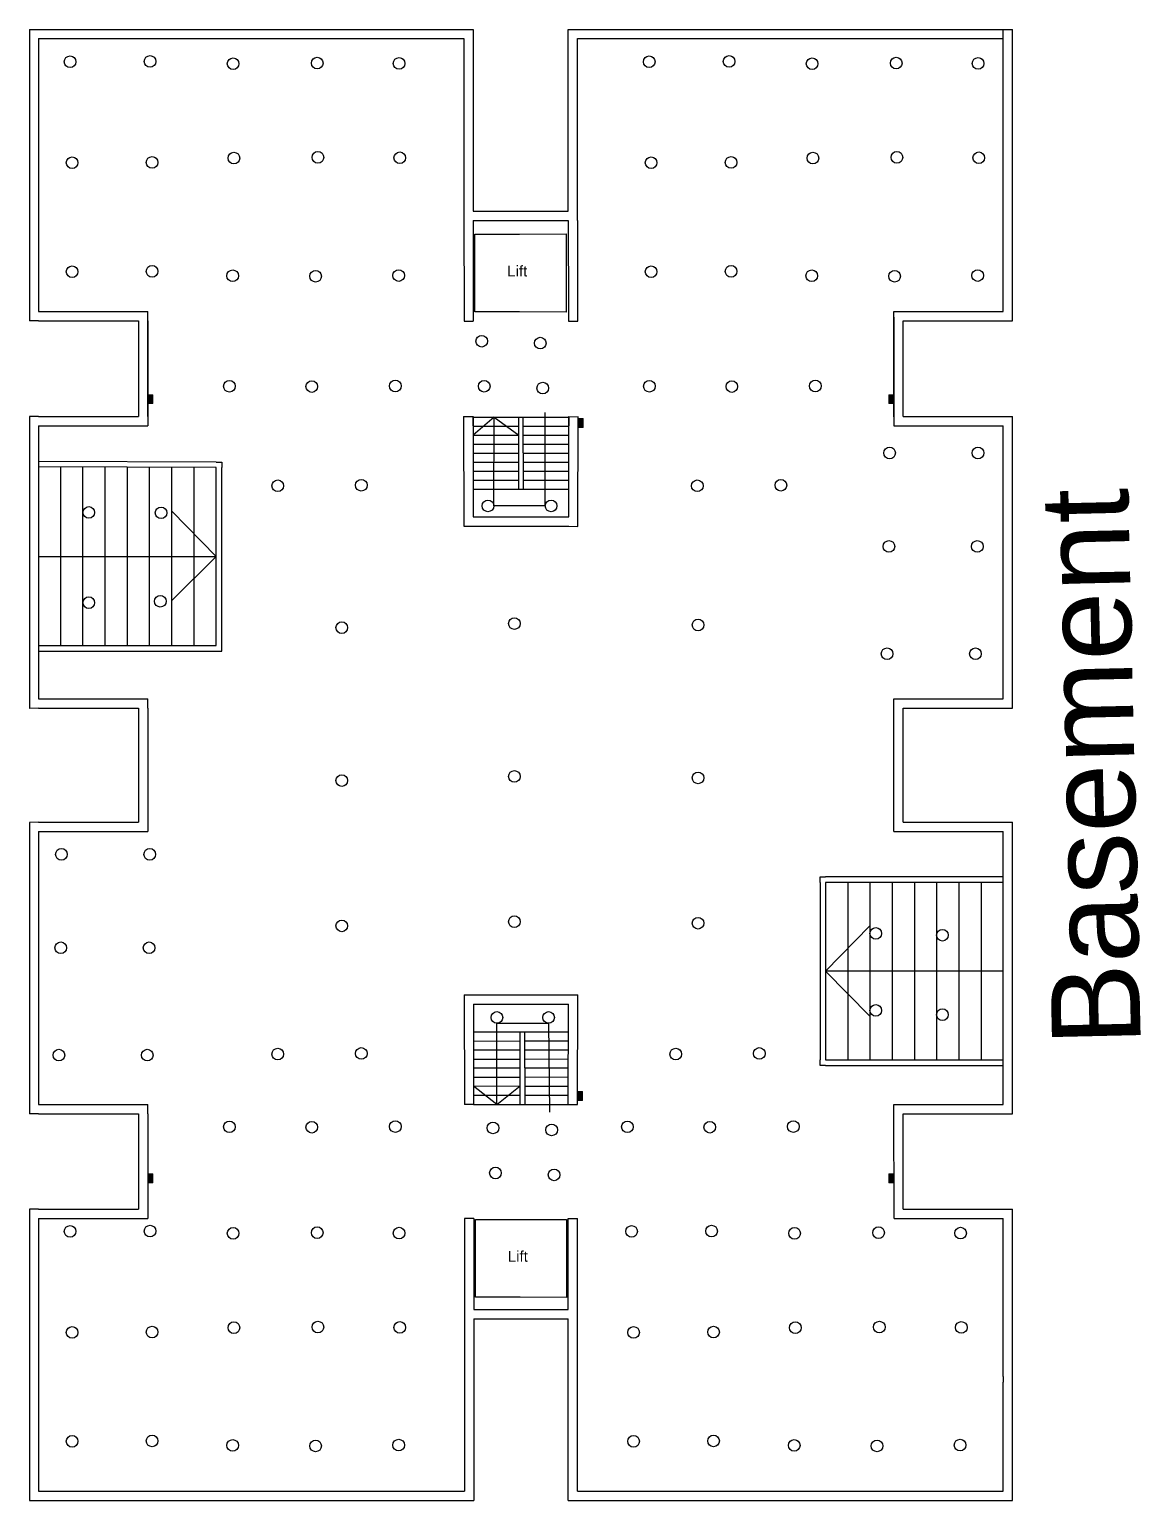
# Model space of a CAD drawing. Header units: inches. Extents: x 1014 to 9122, y 1327 to 5076.
# Drawn here: x 3325 to 4526, y 2158 to 3748 of the extents above; entities that cross this region are included whole.
import ezdxf

# ---------------------------------------------------------------- set-up
doc = ezdxf.new("R2010")
doc.units = ezdxf.units.IN
doc.header["$LTSCALE"] = 8
doc.header["$MEASUREMENT"] = 0
for name, color, linetype in [('Dimension', 212, 'Continuous'), ('Fittings', 140, 'Continuous'), ('Label', 72, 'Continuous'), ('Lift', 30, 'Continuous'), ('stairs', 240, 'Continuous'), ('Text', 1, 'Continuous')]:
    doc.layers.add(name, color=color, linetype=linetype)
doc.layers.add('emmergency switch', color=10, linetype='Continuous', lineweight=18)
doc.layers.get('Dimension').off()
doc.styles.get("Standard").update_dxf_attribs({"font": 'arial.ttf'})

# ---------------------------------------------------------------- blocks, each defined once
blk = doc.blocks.new('emergrncy switch')
h = blk.add_hatch()
h.set_pattern_fill('ANSI33', color=256)
h.paths.add_polyline_path([(9.5, 0), (0, 0), (0, -5.5), (9.5, -5.5)])
at = {"layer": 'emmergency switch'}
for p, q in [((0, 0), (9.5, 0)), ((0, -5.5), (0, 0)), ((9.5, 0), (9.5, -5.5)), ((9.5, -5.5), (0, -5.5))]:
    blk.add_line(p, q, dxfattribs=at)
blk = doc.blocks.new('Ceiling Light Fitting')
at = {"layer": 'Fittings'}
blk.add_circle((0, 0), 25.2, dxfattribs=at)

msp = doc.modelspace()

# ---------------------------------------------------------------- linework, layer by layer
for p, q in [((3325.4, 3748.3), (3804.8, 3748.3)), ((3325.4, 3748.3), (3325.4, 3433.3)), ((3335.4, 3738.3), (3794.8, 3738.3)), ((3335.4, 3738.3), (3335.4, 3443.3)), ((3794.8, 3738.3), (3794.9, 3541.8)), ((3804.8, 3748.3), (3804.9, 3551.8)), ((3907.6, 3748.3), (4387.7, 3748.3)), ((3907.6, 3551.8), (3907.6, 3748.3)), ((3917.6, 3748.3), (3917.6, 3748.3)), ((3917.6, 3541.8), (3917.6, 3738.3)), ((3917.6, 3738.3), (4377.7, 3738.3)), ((4377.7, 3443.3), (4377.7, 3748.3)), ((4387.7, 3433.3), (4387.7, 3748.3)), ((3804.8, 3551.8), (3907.6, 3551.8)), ((3907.6, 3551.8), (3907.6, 3551.8)), ((3907.6, 3551.8), (3907.6, 3551.8)), ((3794.9, 3541.8), (3795.2, 3443.3)), ((3804.8, 3541.8), (3907.6, 3541.8)), ((3804.9, 3541.8), (3804.8, 3541.8)), ((3804.8, 3541.8), (3804.8, 3443.3)), ((3907.6, 3541.8), (3907.6, 3541.8)), ((3907.6, 3541.8), (3907.6, 3541.8)), ((3907.6, 3541.8), (3907.9, 3443.3)), ((3917.6, 3541.8), (3917.8, 3443.3)), ((3335.4, 3443.3), (3443.4, 3443.3)), ((3443.4, 3443.3), (3453.4, 3443.3)), ((3453.4, 3433.3), (3453.4, 3443.3)), ((3795.2, 3443.3), (3795.2, 3433.1)), ((3804.8, 3443.3), (3804.9, 3433)), ((3907.9, 3443.3), (3907.9, 3433)), ((3917.8, 3443.3), (3917.8, 3433)), ((4259.7, 3443.3), (4269.7, 3443.3)), ((4259.7, 3437.3), (4259.7, 3443.3)), ((4259.7, 3433.3), (4259.7, 3437.3)), ((4259.7, 3437.3), (4259.7, 3319.8)), ((4269.7, 3443.3), (4377.7, 3443.3)), ((3335.4, 3433.3), (3325.4, 3433.3)), ((3335.4, 3433.3), (3443.4, 3433.3)), ((3443.4, 3433.3), (3443.4, 3329.8)), ((3453.4, 3433.3), (3453.4, 3329.8)), ((3453.4, 3329.8), (3453.4, 3433.3)), ((3795.2, 3433.1), (3804.9, 3433)), ((3907.9, 3433), (3917.9, 3433)), ((3907.9, 3433), (3917.9, 3433)), ((3917.9, 3433), (3917.9, 3433)), ((4259.7, 3329.7), (4259.7, 3432.8)), ((4269.7, 3433.3), (4377.7, 3433.3)), ((4269.7, 3329.8), (4269.7, 3433.3)), ((4377.7, 3433.3), (4387.7, 3433.3)), ((3325.4, 3329.9), (3325.4, 3014.4)), ((3335.4, 3329.8), (3325.4, 3329.9)), ((3335.4, 3329.8), (3443.4, 3329.8)), ((3453.4, 3329.8), (3453.4, 3319.8)), ((3794.7, 3329.8), (3804.8, 3329.8)), ((3794.7, 3329.8), (3794.9, 3211.3)), ((3804.8, 3329.8), (3804.8, 3319.8)), ((3804.8, 3319.8), (3804.8, 3329.8)), ((3908.3, 3329.8), (3918.3, 3329.7)), ((3908.3, 3329.8), (3908.3, 3319.8)), ((3908.3, 3319.8), (3908.3, 3329.8)), ((3917.9, 3329.8), (3917.9, 3329.7)), ((3918.2, 3211.2), (3918.3, 3329.7)), ((4269.7, 3329.8), (4377.7, 3329.8)), ((4377.7, 3329.8), (4387.7, 3329.8)), ((4387.7, 3014.8), (4387.7, 3329.8)), ((3335.4, 3319.8), (3335.4, 3024.8)), ((3335.4, 3319.8), (3443.4, 3319.8)), ((3443.4, 3319.8), (3453.4, 3319.8)), ((3804.8, 3319.8), (3804.9, 3221.3)), ((3908.3, 3221.3), (3908.3, 3319.8)), ((4259.7, 3319.8), (4377.7, 3319.8)), ((4377.7, 3024.8), (4377.7, 3319.8)), ((3804.9, 3221.3), (3908.3, 3221.3)), ((3794.9, 3211.3), (3908.3, 3211.3)), ((3908.3, 3211.3), (3918.2, 3211.2)), ((3335.4, 3024.8), (3453.4, 3024.8)), ((3453.4, 3014.8), (3453.4, 3024.8)), ((4259.7, 3024.8), (4377.7, 3024.8)), ((4259.7, 2881.3), (4259.7, 3024.8)), ((3335.4, 3014.8), (3325.4, 3014.4)), ((3335.4, 3014.8), (3443.4, 3014.8)), ((3443.4, 3014.8), (3443.4, 2891.3)), ((3453.4, 3014.8), (3453.4, 2891.3)), ((4269.7, 3014.8), (4377.7, 3014.8)), ((4269.7, 2891.3), (4269.7, 3014.8)), ((4377.7, 3014.8), (4387.7, 3014.8)), ((3335.4, 2891.3), (3325.4, 2891.2)), ((3325.4, 2891.2), (3325.4, 2576.3)), ((3335.4, 2891.3), (3443.4, 2891.3)), ((3335.4, 2881.3), (3335.4, 2586.3)), ((3335.4, 2881.3), (3453.4, 2881.3)), ((3453.4, 2891.3), (3453.4, 2881.3)), ((4259.7, 2881.3), (4377.7, 2881.3)), ((4269.7, 2891.3), (4377.7, 2891.3)), ((4377.7, 2891.3), (4387.7, 2891.3)), ((4377.7, 2586.3), (4377.7, 2881.3)), ((4387.7, 2576.3), (4387.7, 2891.3)), ((3795.4, 2704.8), (3795.5, 2586.3)), ((3795.4, 2704.8), (3917.9, 2704.8)), ((3917.8, 2586.3), (3917.9, 2704.8)), ((3805.4, 2694.8), (3805.5, 2586.3)), ((3805.4, 2694.8), (3907.9, 2694.8)), ((3907.8, 2586.3), (3907.9, 2694.8)), ((3335.4, 2576.3), (3325.4, 2576.3)), ((3335.4, 2586.3), (3453.4, 2586.3)), ((3335.4, 2576.3), (3443.4, 2576.3)), ((3443.4, 2576.3), (3443.4, 2473.3)), ((3453.4, 2576.3), (3453.4, 2586.3)), ((3453.4, 2576.3), (3453.4, 2473.3)), ((3805.5, 2586.3), (3795.5, 2586.3)), ((3907.8, 2586.3), (3907.8, 2586.3)), ((3907.8, 2586.3), (3917.8, 2586.3)), ((4259.7, 2586.3), (4377.7, 2586.3)), ((4259.9, 2463.3), (4259.7, 2586.3)), ((4269.7, 2576.3), (4377.7, 2576.3)), ((4269.7, 2473.3), (4269.7, 2576.3)), ((4377.7, 2576.3), (4387.7, 2576.3)), ((3325.4, 2473.3), (3325.4, 2158.3)), ((3335.4, 2473.3), (3325.4, 2473.3)), ((3335.4, 2473.3), (3443.4, 2473.3)), ((3453.4, 2473.3), (3453.4, 2463.3)), ((4269.7, 2473.3), (4377.7, 2473.3)), ((4377.7, 2473.3), (4387.7, 2473.3)), ((4387.7, 2158.3), (4387.7, 2473.3)), ((3335.4, 2463.3), (3335.4, 2168.3)), ((3335.4, 2463.3), (3453.4, 2463.3)), ((3795.6, 2463.3), (3795.7, 2354.8)), ((3805.6, 2463.3), (3795.6, 2463.3)), ((3805.6, 2463.3), (3805.7, 2364.8)), ((3907.7, 2364.8), (3907.7, 2463.3)), ((3907.7, 2463.3), (3917.7, 2463.3)), ((3917.7, 2354.8), (3917.7, 2463.3)), ((4259.9, 2463.3), (4377.7, 2463.3)), ((4377.7, 2292.3), (4377.7, 2463.3)), ((3795.6, 2364.8), (3795.7, 2168.3)), ((3795.7, 2364.8), (3795.6, 2364.8)), ((3805.6, 2354.8), (3805.7, 2158.3)), ((3805.7, 2354.8), (3805.6, 2354.8)), ((3805.7, 2364.8), (3907.7, 2364.8)), ((3805.7, 2364.8), (3805.7, 2364.8)), ((3805.7, 2354.8), (3907.7, 2354.8)), ((3907.7, 2158.3), (3907.7, 2354.8)), ((3917.7, 2168.3), (3917.7, 2364.8)), ((4377.7, 2292.3), (4377.7, 2286.3)), ((4377.7, 2168.3), (4377.7, 2286.3)), ((3335.4, 2168.3), (3795.7, 2168.3)), ((3917.7, 2168.3), (4109.2, 2168.3)), ((4109.2, 2168.3), (4115.2, 2168.3)), ((4115.2, 2168.3), (4195.2, 2168.3)), ((4195.2, 2168.3), (4265.7, 2168.3)), ((4265.7, 2168.3), (4377.7, 2168.3)), ((3325.4, 2158.3), (3805.7, 2158.3)), ((3795.7, 2158.3), (3795.7, 2158.3)), ((3907.7, 2158.3), (4387.7, 2158.3))]:
    msp.add_line(p, q)
at = {"layer": 'Lift'}
for p, q in [((3806.8, 3443), (3806.8, 3527)), ((3806.8, 3527), (3855, 3527)), ((3855, 3527), (3905.3, 3527.2)), ((3905.3, 3527.2), (3905.3, 3442.8)), ((3855, 3443), (3806.8, 3443)), ((3905.3, 3442.8), (3855, 3443)), ((3807.6, 2378.1), (3807.6, 2462)), ((3807.6, 2462), (3855.7, 2462)), ((3855.7, 2462), (3906, 2462.2)), ((3906, 2462.2), (3906, 2377.8)), ((3855.7, 2378.1), (3807.6, 2378.1)), ((3906, 2377.8), (3855.7, 2378.1))]:
    msp.add_line(p, q, dxfattribs=at)
at = {"layer": 'stairs'}
for p, q in [((3804.8, 3329.3), (3908.3, 3329.3)), ((3827.6, 3329.3), (3804.8, 3309.8)), ((3827.3, 3233.3), (3827.6, 3329.3)), ((3827.6, 3329.3), (3854.2, 3309.8)), ((3854.4, 3251.3), (3854.2, 3329.2)), ((3859.2, 3251.3), (3858.9, 3329.3)), ((3882.4, 3334.3), (3882.4, 3233.3)), ((3804.8, 3319.5), (3854.2, 3319.5)), ((3804.8, 3309.8), (3854.2, 3309.8)), ((3859, 3319.5), (3908.3, 3319.5)), ((3859, 3309.8), (3908.3, 3309.8)), ((3804.8, 3300), (3854.3, 3300)), ((3859, 3300), (3908.3, 3300)), ((3527.4, 3280.7), (3335.4, 3281.4)), ((3527.4, 3280.7), (3533.3, 3280.7)), ((3533.3, 3280.7), (3533.3, 3274.7)), ((3804.8, 3290.3), (3854.3, 3290.3)), ((3804.8, 3280.5), (3854.3, 3280.5)), ((3859, 3290.3), (3908.3, 3290.3)), ((3859.1, 3280.5), (3908.3, 3280.5)), ((3527.3, 3274.7), (3335.4, 3275.4)), ((3359.3, 3082.4), (3359.3, 3274.7)), ((3383.3, 3082.4), (3383.3, 3274.7)), ((3407.3, 3082.4), (3407.3, 3274.7)), ((3431.3, 3082.4), (3431.3, 3274.7)), ((3455.3, 3082.4), (3455.3, 3274.7)), ((3479.3, 3082.4), (3479.3, 3274.7)), ((3503.3, 3082.4), (3503.3, 3274.7)), ((3527.3, 3082.4), (3527.3, 3274.7)), ((3533.3, 3082.4), (3533.3, 3274.7)), ((3804.8, 3270.8), (3854.4, 3270.8)), ((3804.8, 3261), (3854.4, 3261)), ((3859.1, 3270.8), (3908.3, 3270.8)), ((3859.1, 3261), (3908.3, 3261)), ((3804.8, 3251.3), (3908.3, 3251.3)), ((3882.4, 3233.3), (3827.3, 3233.3)), ((3527.3, 3178.5), (3479.3, 3227.5)), ((3854.5, 3221.2), (3854.5, 3221.3)), ((3335.4, 3178.5), (3527.3, 3178.5)), ((3527.3, 3178.5), (3479.3, 3130.9)), ((3527.3, 3178.5), (3527.3, 3178.5)), ((3335.3, 3082.4), (3527.3, 3082.4)), ((3335.3, 3076.4), (3527.3, 3076.4)), ((3527.3, 3076.4), (3533.4, 3076.4)), ((3533.4, 3076.4), (3533.3, 3082.4)), ((4179.8, 2826.4), (4179.8, 2832.4)), ((4179.8, 2832.4), (4185.8, 2832.4)), ((4377.7, 2832.4), (4185.8, 2832.4)), ((4179.8, 2826.4), (4179.8, 2634.5)), ((4377.7, 2826.4), (4185.8, 2826.4)), ((4185.8, 2826.4), (4185.8, 2634.5)), ((4209.8, 2826.4), (4209.8, 2634.5)), ((4233.8, 2826.4), (4233.8, 2634.5)), ((4257.8, 2826.4), (4257.8, 2634.5)), ((4281.8, 2826.4), (4281.8, 2634.5)), ((4305.8, 2826.4), (4305.8, 2634.5)), ((4329.8, 2826.4), (4329.8, 2634.5)), ((4353.8, 2826.4), (4353.8, 2634.5)), ((4185.8, 2730.5), (4233.8, 2779.6)), ((4377.7, 2730.5), (4185.8, 2730.5)), ((4185.8, 2730.5), (4233.8, 2681.7)), ((3830.6, 2586.3), (3830.6, 2674.1)), ((3830.6, 2674.1), (3886.5, 2674.1)), ((3886.5, 2674.1), (3887.4, 2578.2)), ((3805.4, 2664.8), (3907.9, 2664.8)), ((3855.9, 2586.1), (3855.7, 2664.6)), ((3861.1, 2586.3), (3860.8, 2664.8)), ((3805.4, 2655), (3855.7, 2654.9)), ((3805.4, 2645.3), (3855.8, 2645.3)), ((3860.8, 2655), (3907.9, 2655)), ((3860.9, 2645.3), (3907.9, 2645.3)), ((3805.4, 2635.5), (3855.8, 2635.4)), ((3805.4, 2625.8), (3855.8, 2625.8)), ((3860.9, 2635.6), (3907.9, 2635.5)), ((3860.9, 2625.8), (3907.9, 2625.8)), ((4179.8, 2628.5), (4179.8, 2634.5)), ((4185.8, 2628.5), (4179.8, 2628.5)), ((4185.8, 2634.5), (4377.7, 2634.5)), ((4185.8, 2628.5), (4377.7, 2628.5)), ((3805.4, 2616), (3855.8, 2615.9)), ((3861, 2616.1), (3907.9, 2616)), ((3805.4, 2606.3), (3855.9, 2606.4)), ((3805.4, 2596.5), (3855.9, 2596.3)), ((3830.6, 2586.3), (3805.5, 2606.3)), ((3830.6, 2586.3), (3855.9, 2606.4)), ((3861, 2606.3), (3907.9, 2606.3)), ((3861, 2596.4), (3907.9, 2596.5)), ((3805.5, 2586.3), (3907.8, 2586.3))]:
    msp.add_line(p, q, dxfattribs=at)

# ---------------------------------------------------------------- block references
at = {"layer": 'Dimension', "xscale": 0.25, "yscale": 0.25, "zscale": 0.25}
for p in [(3389.6, 3226.2), (3467.7, 3225.8), (3821, 3233.3), (3889.2, 3233.3), (3389.6, 3128.7), (3466.9, 3130.2), (4240.1, 2771.2), (4312.1, 2769.3), (4240.1, 2688), (4312.1, 2683.4), (3830.6, 2680.4), (3886.5, 2680.4)]:
    msp.add_blockref('Ceiling Light Fitting', p, dxfattribs=at)
at = {"layer": 'emmergency switch', "rotation": 90}
for p in [(3453.4, 3344), (4254.2, 3344), (3918.3, 3318.2), (3917.8, 2590.8), (3453.4, 2501.8), (4254, 2501.8)]:
    msp.add_blockref('emergrncy switch', p, dxfattribs=at)
at = {"layer": 'Fittings', "xscale": 0.25, "yscale": 0.25, "zscale": 0.25}
for p in [(3369.4, 3713.3), (3455.8, 3713.7), (3545.6, 3711.2), (3636.4, 3711.9), (3724.9, 3711.5), (3995.2, 3713.3), (4081.6, 3713.7), (4171.3, 3711.2), (4262.1, 3711.9), (4350.6, 3711.5), (3371.6, 3604.2), (3458, 3604.5), (3546.4, 3609.2), (3637.2, 3610), (3725.7, 3609.5), (3997.3, 3604.2), (4083.7, 3604.5), (4172.1, 3609.2), (4262.9, 3610), (4351.4, 3609.5), (3371.6, 3486.4), (3458, 3486.8), (3545.1, 3482), (3634.7, 3481.5), (3724.5, 3482.3), (3997.3, 3486.4), (4083.7, 3486.8), (4170.9, 3482), (4260.4, 3481.5), (4350.2, 3482.3), (3814.2, 3411.3), (3877.5, 3409.2), (3541.6, 3362.6), (3630.6, 3362.3), (3720.9, 3362.9), (3816.9, 3362.6), (3880.2, 3360.6), (3995.4, 3362.6), (4084.5, 3362.3), (4174.7, 3362.9), (4255, 3290.5), (4350.5, 3290.5), (3593.8, 3255), (3684.1, 3255.6), (4047.2, 3255), (4137.5, 3255.6), (4254.3, 3189.5), (4349.8, 3189.5), (3663, 3101.7), (3849.5, 3106.1), (4048, 3104.6), (4252.3, 3073.5), (4347.8, 3073.5), (3663, 2936.4), (3849.5, 2940.9), (4048, 2939.3), (3360, 2856.7), (3455.5, 2856.7), (3663, 2779.4), (3849.5, 2783.9), (4048, 2782.3), (3359.3, 2755.7), (3454.8, 2755.7), (3357.3, 2639.7), (3452.8, 2639.7), (3593.8, 2640.8), (3684.1, 2641.5), (4023.9, 2640.8), (4114.2, 2641.5), (3541.6, 2562.2), (3630.6, 2561.8), (3720.9, 2562.5), (3826.4, 2561), (3826.4, 2561), (3889.8, 2558.9), (3889.8, 2558.9), (3971.7, 2562.2), (4060.7, 2561.8), (4151, 2562.5), (3829.1, 2512.3), (3829.1, 2512.3), (3892.4, 2510.3), (3892.4, 2510.3), (3369.4, 2449.2), (3455.8, 2449.5), (3545.6, 2447.1), (3636.4, 2447.8), (3724.9, 2447.3), (3976.2, 2449.2), (4062.6, 2449.5), (4152.3, 2447.1), (4243.1, 2447.8), (4331.7, 2447.3), (3371.6, 2340), (3458, 2340.4), (3546.4, 2345.1), (3637.2, 2345.8), (3725.7, 2345.4), (3978.3, 2340), (4064.7, 2340.4), (4153.1, 2345.1), (4243.9, 2345.8), (4332.5, 2345.4), (3371.6, 2222.3), (3458, 2222.7), (3978.3, 2222.3), (4064.7, 2222.7), (3545.1, 2217.9), (3634.7, 2217.3), (3724.5, 2218.2), (4151.9, 2217.9), (4241.4, 2217.3), (4331.2, 2218.2)]:
    msp.add_blockref('Ceiling Light Fitting', p, dxfattribs=at)

# ---------------------------------------------------------------- texts
at = {"layer": 'Label', "char_height": 11.64, "attachment_point": 1}
for insert in [(3841.7, 3492.9), (3842.4, 2428)]:
    msp.add_mtext_dynamic_manual_height_columns('Lift ', width=1882.539, gutter_width=58.2, heights=[0], dxfattribs=dict(at, insert=insert))
at = {"layer": 'Text'}
msp.add_text('Basement', height=95.84, rotation=91.3064, dxfattribs=at).set_placement((4526.5, 2650.4))

doc.saveas('drawing.dxf')
